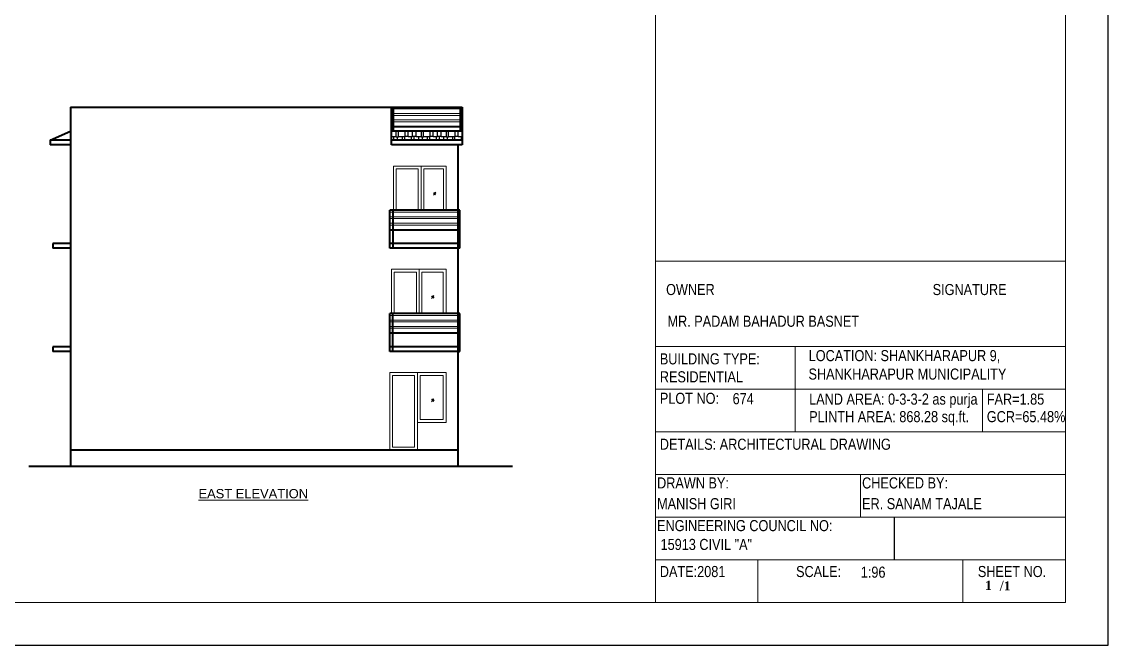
# Model space of a CAD drawing. Header units: inches. Extents: x -5587 to 4723, y -10407 to -7342.
# Drawn here: x -3587 to -2409, y -9590 to -8914 of the extents above; entities that cross this region are included whole.
import ezdxf

# ---------------------------------------------------------------- set-up
doc = ezdxf.new("R2010")
doc.units = ezdxf.units.IN
doc.header["$LTSCALE"] = 0.5
doc.header["$MEASUREMENT"] = 0
doc.layers.add('A-Wall', color=7, linetype='Continuous')
for name, color, linetype, lineweight in [('ELE1', 3, 'Continuous', 9), ('elev 25', 143, 'Continuous', 20), ('TEXT', 220, 'Continuous', 9), ('Text 0.200', 122, 'Continuous', 20), ('wall', 20, 'Continuous', 40), ('win door light', 30, 'Continuous', 18)]:
    doc.layers.add(name, color=color, linetype=linetype, lineweight=lineweight)
doc.styles.add('arial', font='arial.ttf')
doc.styles.add('ordinary', font='ARIALN.TTF')
doc.styles.get("Standard").update_dxf_attribs({"font": 'arial.ttf'})

msp = doc.modelspace()

# ---------------------------------------------------------------- hatches: boundary and pattern name
h = msp.add_hatch()
h.set_pattern_fill('AR-RSHKE', color=256, scale=0.8, angle=360)
h.set_pattern_definition([(0, (2305.603, -868.712), (20.4, 9.6), [4.8, -4, 5.6, -2.4, 7.2, -3.2]), (0, (2310.403, -868.312), (20.4, 9.6), [4, -15.2, 3.2, -4.8]), (0, (2320.003, -869.312), (20.4, 9.6), [2.4, -24.8]), (90, (2305.603, -868.712), (-6.8, 9.6), [9.2, -29.2]), (90, (2310.403, -868.712), (-6.8, 9.6), [9, -29.4]), (90, (2314.403, -868.712), (-6.8, 9.6), [8.4, -30]), (90, (2320.003, -869.312), (-6.8, 9.6), [9.2, -29.2]), (90, (2322.403, -869.312), (-6.8, 9.6), [9.2, -29.2]), (90, (2329.603, -868.712), (-6.8, 9.6), [8.8, -29.6])])
h.paths.add_polyline_path([(-3109.9, -9042.5), (-3109.9, -9032.5), (-3186.3, -9032.5), (-3186.3, -9042.5)])

# ---------------------------------------------------------------- linework, layer by layer
at = {"layer": 'A-Wall', "ltscale": 50}
msp.add_line((-2641.5, -9451.4), (-2641.5, -9497.7), dxfattribs=at)
at = {"layer": 'Defpoints'}
msp.add_lwpolyline([(-2409.2, -7342.3), (-5586.8, -7342.3), (-5586.8, -9590.3), (-2409.2, -9590.3)], close=True, dxfattribs=at)
at = {"layer": 'ELE1'}
msp.add_line((-2900.2, -9544), (-2900.2, -7388.7), dxfattribs=at)
msp.add_lwpolyline([(-5540.5, -7388.7), (-2455.5, -7388.7), (-2455.5, -9544), (-5540.5, -9544)], close=True, dxfattribs=at)
at = {"layer": 'elev 25'}
for p, q in [((-3111.9, -9008.5), (-3184.3, -9008.5)), ((-3111.9, -9013.5), (-3184.3, -9013.5)), ((-3111.9, -9015.5), (-3184.3, -9015.5)), ((-3111.9, -9020.5), (-3184.3, -9020.5)), ((-3111.9, -9022.5), (-3184.3, -9022.5)), ((-3114.2, -9120.5), (-3188.3, -9120.5)), ((-3114.2, -9125.5), (-3188.3, -9125.5)), ((-3114.2, -9127.5), (-3188.3, -9127.5)), ((-3114.2, -9132.5), (-3188.3, -9132.5)), ((-3114.2, -9134.5), (-3188.3, -9134.5)), ((-3114.2, -9232.5), (-3188.3, -9232.5)), ((-3112.2, -9232.5), (-3112.2, -9232.5)), ((-3114.2, -9237.5), (-3188.3, -9237.5)), ((-3114.2, -9239.5), (-3188.3, -9239.5)), ((-3114.2, -9244.5), (-3188.3, -9244.5)), ((-3114.2, -9246.5), (-3188.3, -9246.5)), ((-3112.2, -9237.5), (-3112.2, -9237.5)), ((-3112.2, -9239.5), (-3112.2, -9239.5)), ((-3112.2, -9244.5), (-3112.2, -9244.5)), ((-3112.2, -9246.5), (-3112.2, -9246.5))]:
    msp.add_line(p, q, dxfattribs=at)
at = {"layer": 'TEXT'}
for p, q in [((-2900.2, -9173.5), (-2455.5, -9173.5)), ((-2900.2, -9266.1), (-2455.5, -9266.1)), ((-2748.6, -9266.1), (-2748.6, -9358.7)), ((-2900.2, -9312.4), (-2455.5, -9312.4)), ((-2545.7, -9312.4), (-2545.7, -9358.8)), ((-2900.2, -9358.7), (-2455.5, -9358.7)), ((-2900.2, -9405), (-2455.5, -9405)), ((-2677.8, -9405), (-2677.8, -9451.4)), ((-2900.2, -9451.4), (-2455.5, -9451.4)), ((-2900.2, -9497.7), (-2455.5, -9497.7)), ((-2789, -9544), (-2789, -9497.7)), ((-2566.7, -9544), (-2566.7, -9497.7))]:
    msp.add_line(p, q, dxfattribs=at)
at = {"layer": 'wall'}
for p, q in [((-3534.4, -9006.5), (-3534.4, -9396.5)), ((-3534.4, -9006.5), (-3112.5, -9006.5)), ((-3186.3, -9047.5), (-3186.3, -9006.5)), ((-3184.3, -9032.5), (-3184.3, -9006.5)), ((-3112.5, -9006.5), (-3109.9, -9006.5)), ((-3111.9, -9006.5), (-3111.9, -9032.5)), ((-3109.9, -9006.5), (-3109.9, -9047.5)), ((-3556.5, -9042.5), (-3534.4, -9032.5)), ((-3109.9, -9032.5), (-3186.3, -9032.5)), ((-3184.3, -9027.5), (-3111.9, -9027.5)), ((-3534.4, -9042.5), (-3556.5, -9042.5)), ((-3556.5, -9042.5), (-3556.5, -9047.5)), ((-3534.4, -9047.5), (-3556.5, -9047.5)), ((-3109.9, -9042.5), (-3186.3, -9042.5)), ((-3112.5, -9047.5), (-3186.3, -9047.5)), ((-3114.4, -9047.5), (-3114.4, -9118.5)), ((-3109.9, -9047.5), (-3112.5, -9047.5)), ((-3112.5, -9118.5), (-3188.3, -9118.5)), ((-3188.3, -9159.5), (-3188.3, -9118.5)), ((-3184.7, -9154.5), (-3184.7, -9118.5)), ((-3114.2, -9159.5), (-3114.2, -9118.5)), ((-3112.2, -9118.5), (-3112.5, -9118.5)), ((-3112.2, -9159.5), (-3112.2, -9118.5)), ((-3188.3, -9139.5), (-3114.2, -9139.5)), ((-3534.4, -9154.5), (-3553.4, -9154.5)), ((-3553.4, -9154.5), (-3553.4, -9159.5)), ((-3534.4, -9159.5), (-3553.4, -9159.5)), ((-3114.2, -9154.5), (-3188.3, -9154.5)), ((-3112.2, -9159.5), (-3188.3, -9159.5)), ((-3184.7, -9159.5), (-3184.7, -9154.5)), ((-3114.4, -9159.5), (-3114.4, -9230.5)), ((-3188.3, -9271.5), (-3188.2, -9230.5)), ((-3112.5, -9230.5), (-3188.2, -9230.5)), ((-3185, -9271.5), (-3185, -9230.5)), ((-3114.2, -9271.5), (-3114.2, -9230.5)), ((-3112.2, -9230.5), (-3112.5, -9230.5)), ((-3112.2, -9271.5), (-3112.2, -9230.5)), ((-3188.3, -9251.5), (-3114.2, -9251.5)), ((-3112.2, -9251.5), (-3112.2, -9251.5)), ((-3534.4, -9266.5), (-3553.4, -9266.5)), ((-3553.4, -9266.5), (-3553.4, -9271.5)), ((-3114.2, -9266.5), (-3188.3, -9266.5)), ((-3534.4, -9271.5), (-3553.4, -9271.5)), ((-3112.5, -9271.5), (-3188.3, -9271.5)), ((-3114.4, -9271.5), (-3114.4, -9396.5)), ((-3112.5, -9271.5), (-3112.2, -9271.5)), ((-3114.4, -9378.5), (-3534.4, -9378.5)), ((-3055.3, -9396.5), (-3579.7, -9396.5))]:
    msp.add_line(p, q, dxfattribs=at)
at = {"layer": 'win door light'}
for p, q in [((-3139.8, -9099.1), (-3140.9, -9100.4)), ((-3138.2, -9098.8), (-3140.7, -9102.1)), ((-3138.1, -9100.4), (-3139.2, -9101.8)), ((-3141.9, -9211.1), (-3142.9, -9212.4)), ((-3140.3, -9210.8), (-3142.8, -9214.1)), ((-3140.2, -9212.4), (-3141.2, -9213.8)), ((-3141.9, -9323.1), (-3142.9, -9324.4)), ((-3140.3, -9322.8), (-3142.8, -9326.1)), ((-3140.2, -9324.4), (-3141.2, -9325.8))]:
    msp.add_line(p, q, dxfattribs=at)
for points in [[(-3184.2, -9118.5), (-3184.2, -9070.5), (-3154.3, -9070.5), (-3154.3, -9118.5)], [(-3154.2, -9118.5), (-3154.2, -9070.5), (-3127.1, -9070.5), (-3127.1, -9118.5)], [(-3181.2, -9118.5), (-3181.2, -9073.5), (-3157.3, -9073.5), (-3157.3, -9118.5)], [(-3151.2, -9118.5), (-3151.2, -9073.5), (-3130.1, -9073.5), (-3130.1, -9118.5)], [(-3186.3, -9230.5), (-3186.3, -9182.5), (-3156.3, -9182.5), (-3156.3, -9230.5)], [(-3183.3, -9230.5), (-3183.3, -9185.5), (-3159.3, -9185.5), (-3159.3, -9230.5)], [(-3156.3, -9230.5), (-3156.3, -9182.5), (-3127.2, -9182.5), (-3127.2, -9230.5)], [(-3153.3, -9230.5), (-3153.3, -9185.5), (-3130.2, -9185.5), (-3130.2, -9230.5)]]:
    msp.add_lwpolyline(points, dxfattribs=at)
for points in [[(-3188.3, -9294.5), (-3158.3, -9294.5), (-3158.3, -9378.5), (-3188.3, -9378.5)], [(-3158.3, -9294.5), (-3127.2, -9294.5), (-3127.2, -9348.5), (-3158.3, -9348.5)], [(-3185.3, -9297.5), (-3161.3, -9297.5), (-3161.3, -9375.5), (-3185.3, -9375.5)], [(-3155.3, -9297.5), (-3130.2, -9297.5), (-3130.2, -9345.5), (-3155.3, -9345.5)]]:
    msp.add_lwpolyline(points, close=True, dxfattribs=at)

# ---------------------------------------------------------------- texts
at = {"insert": (-2566.7, -9506.8), "char_height": 6.5423, "width": 86.843, "attachment_point": 1}
msp.add_mtext('\\A1;{\\fTimes New Roman|b1|i0|c0|p18;\\H1.2367x;\\P\\pi29.76545;\\H0.80859x;    \\fBookman Old Style|b0|i0|c0|p18;\\H1.6907x;/\\fBookman Old Style|b1|i0|c0|p18;\\H0.86414x;1\\fArial|b1|i0|c0|p34;\\H1.2047x; \\H0.8998x;   }', dxfattribs=at)
at = {"layer": 'TEXT', "style": 'ordinary'}
for s, p in [('OWNER', (-2888.6, -9210.4)), ('SIGNATURE', (-2599.6, -9210.4)), ('MR. PADAM BAHADUR BASNET ', (-2887.1, -9244.8)), ('LOCATION: SHANKHARAPUR 9,', (-2734, -9282.1)), ('BUILDING TYPE:  ', (-2895.4, -9285.6)), ('RESIDENTIAL', (-2895.4, -9305.1)), ('SHANKHARAPUR MUNICIPALITY', (-2734.2, -9302.1)), ('PLOT NO: ', (-2895.4, -9328.4)), ('674', (-2816.5, -9328.8)), ('LAND AREA: 0-3-3-2 as purja', (-2733.5, -9329.3)), ('FAR=1.85', (-2540.9, -9329.3)), ('PLINTH AREA: 868.28 sq.ft.', (-2733.5, -9348.3)), ('GCR=65.48%%%', (-2540.9, -9348.3)), ('DETAILS: ARCHITECTURAL DRAWING ', (-2895.4, -9378.2)), ('DRAWN BY:', (-2898.4, -9420.2)), ('CHECKED BY: ', (-2676.1, -9420.2)), ('MANISH GIRI', (-2898.4, -9442.7)), ('ER. SANAM TAJALE ', (-2676.1, -9442.7)), ('ENGINEERING COUNCIL NO:', (-2898.4, -9466.5)), (' 15913 CIVIL "A"', (-2898.4, -9486.9)), ('DATE:2081', (-2895.4, -9516.3)), ('SCALE:', (-2747.7, -9516.3)), ('SHEET NO.', (-2550.6, -9516.3))]:
    msp.add_text(s, height=12, dxfattribs=at).set_placement(p)
at = {"layer": 'TEXT', "ltscale": 5, "insert": (-3395.6, -9420.8), "char_height": 10, "width": 169.444, "attachment_point": 1, "style": 'arial'}
msp.add_mtext('{\\LEAST ELEVATION}', dxfattribs=at)
at = {"layer": 'TEXT', "style": 'ordinary'}
msp.add_attdef('1:96', (-2677.5, -9517), 'SCALE', height=12, dxfattribs=at)
at = {"layer": 'Text 0.200', "ltscale": 10, "insert": (-2539.2, -9520.4), "char_height": 9.93, "width": 19.482, "attachment_point": 2}
msp.add_mtext('{\\fBookman Old Style|b1|i0|c0|p18;1}', dxfattribs=at)

doc.saveas('drawing.dxf')
